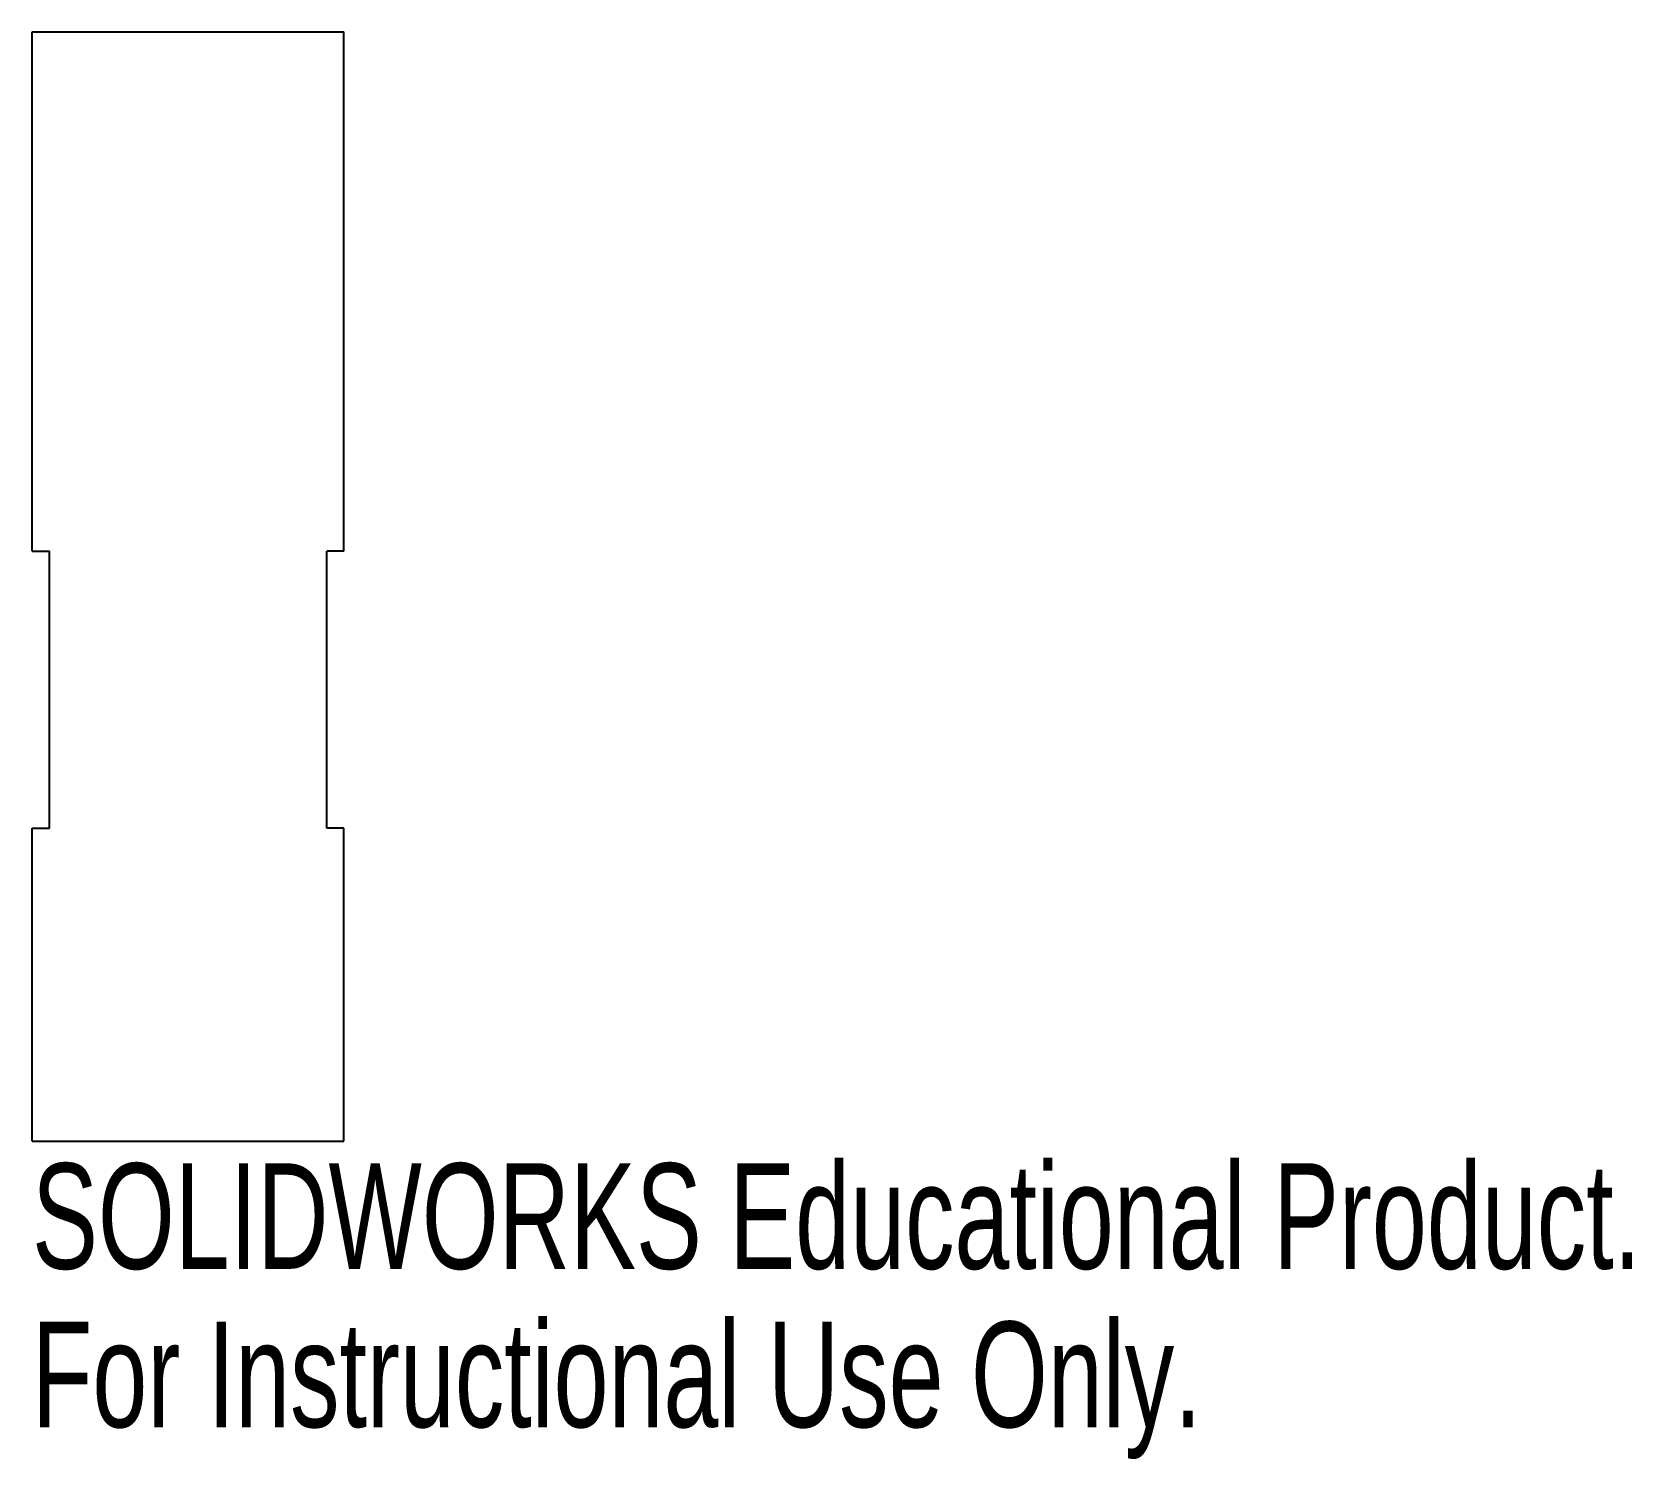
# Model space of a CAD drawing. Header units: inches. Extents: x -0.28 to 2.6, y -1.57 to 1.
import ezdxf

# ---------------------------------------------------------------- set-up
doc = ezdxf.new("R2010")
doc.units = ezdxf.units.IN
doc.header["$MEASUREMENT"] = 0
doc.styles.add('SLDTEXTSTYLE0', font='TXT', dxfattribs={"width": 0.7})

msp = doc.modelspace()

# ---------------------------------------------------------------- linework, layer by layer
at = {"color": 7, "linetype": 'Continuous', "lineweight": 25}
for p, q in [((-0.2812, 1), (0.2812, 1)), ((-0.2812, 0.064), (-0.2812, 1)), ((0.2812, 0.064), (0.2812, 1)), ((-0.2812, 0.064), (-0.25, 0.064)), ((-0.25, -0.436), (-0.25, 0.064)), ((0.2812, 0.064), (0.25, 0.064)), ((0.25, -0.436), (0.25, 0.064)), ((-0.2812, -0.436), (-0.25, -0.436)), ((-0.2812, -1), (-0.2812, -0.436)), ((0.2812, -0.436), (0.25, -0.436)), ((0.2812, -1), (0.2812, -0.436)), ((-0.2812, -1), (0.2812, -1))]:
    msp.add_line(p, q, dxfattribs=at)

# ---------------------------------------------------------------- texts
at = {"color": 7, "linetype": 'Continuous', "char_height": 0.1903, "attachment_point": 1, "style": 'SLDTEXTSTYLE0'}
for s, insert in [('SOLIDWORKS Educational Product.', (-0.2812, -1.0401)), ('For Instructional Use Only.', (-0.2812, -1.3256))]:
    msp.add_mtext(s, dxfattribs=dict(at, insert=insert))

doc.saveas('drawing.dxf')
